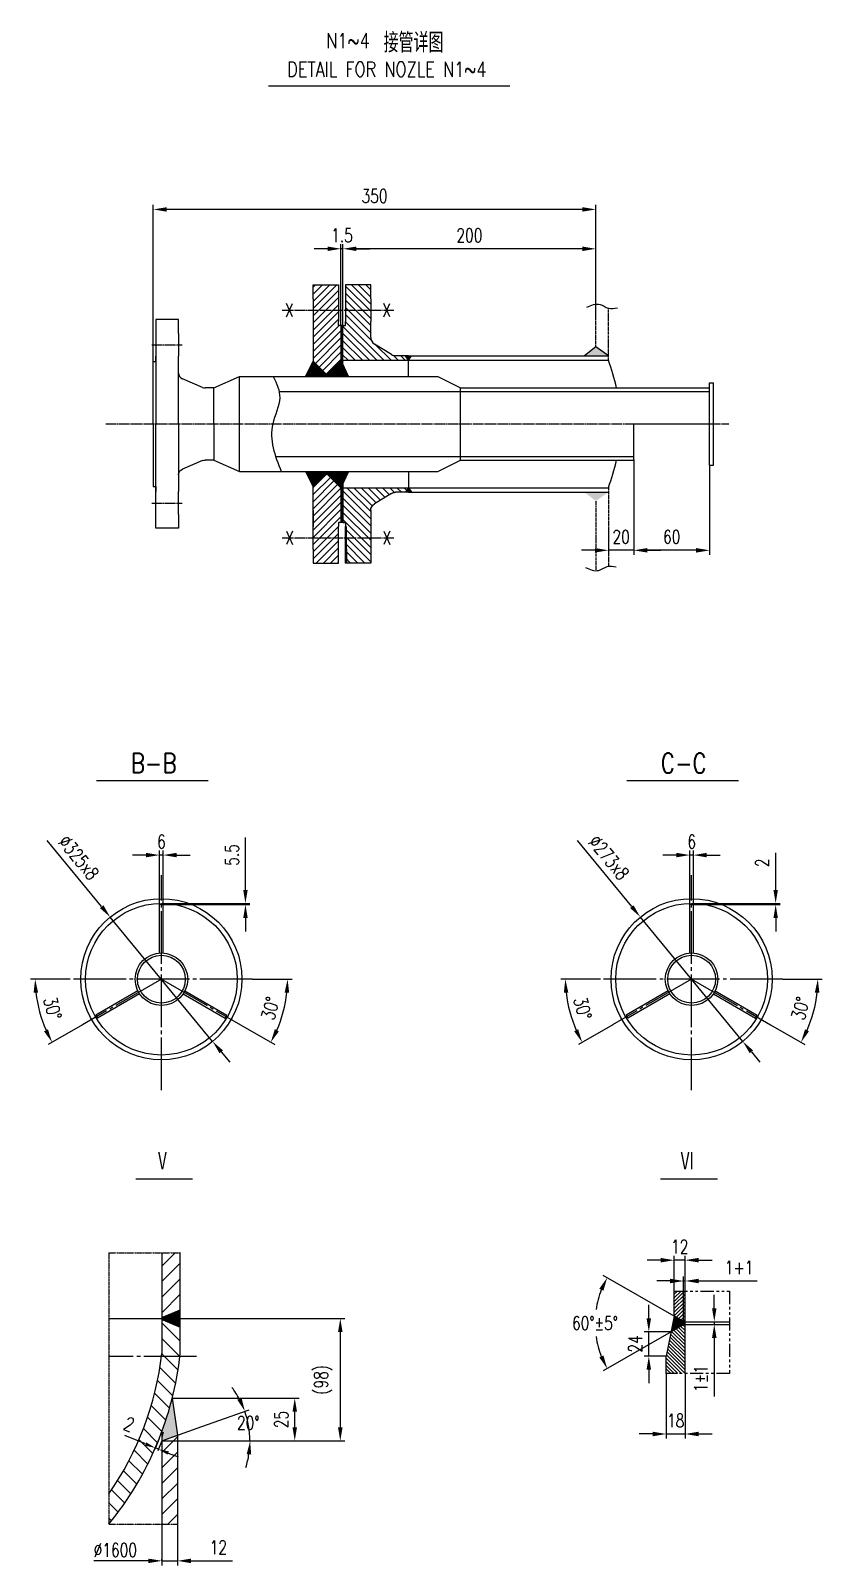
# Model space of a CAD drawing. Extents: x 16825 to 205982, y -10874 to 68273.
# Drawn here: x 170655 to 176290, y 38990 to 49912 of the extents above; entities that cross this region are included whole.
import ezdxf

# ---------------------------------------------------------------- set-up
doc = ezdxf.new("R2010")
doc.units = 0
doc.header["$LTSCALE"] = 5
doc.header["$MEASUREMENT"] = 0
for name, pattern in [('CENTER', [18, 15, -1, 1, -1]), ('DIVIDE', [20, 15, -1, 1, -1, 1, -1]), ('PHANTOM2', [1.25, 0.625, -0.125, 0.125, -0.125, 0.125, -0.125])]:
    doc.linetypes.add(name, pattern=pattern)
doc.layers.get('0').update_dxf_attribs({"color": 4, "linetype": 'DIVIDE'})
doc.layers.get('DEFPOINTS').update_dxf_attribs({"linetype": 'CONTINUOUS'})
for name, color, linetype in [('2', 2, 'CONTINUOUS'), ('CEN', 6, 'CENTER'), ('DIM', 1, 'CONTINUOUS'), ('DIV', 5, 'PHANTOM2'), ('THIN', 1, 'CONTINUOUS'), ('THK', 2, 'CONTINUOUS'), ('TXT', 3, 'CONTINUOUS')]:
    doc.layers.add(name, color=color, linetype=linetype)
doc.styles.get("Standard").update_dxf_attribs({"font": 'simplex', "width": 0.75, "bigfont": 'hzdx'})
doc.dimstyles.new('DIM3', dxfattribs={"dimscale": 0, "dimtxt": 3, "dimasz": 3, "dimexe": 1, "dimexo": 0, "dimgap": 1.5, "dimtad": 1, "dimdec": 4, "dimdsep": 46, "dimtxsty": 'Standard', "dimcen": 3, "dimclrd": 1, "dimclrt": 3, "dimadec": 0, "dimazin": 0, "dimtfac": 0.75, "dimtdec": 4, "dimtix": 1, "dimtmove": 0, "dimatfit": 0, "dimfxl": 0, "dimtolj": 1, "dimtzin": 0, "dimarcsym": 0})
pattern_1 = [(45, (-664866.8148, -180796.3653), (-1.988737822, 1.988737822), []), (135, (-664866.8148, -180796.3653), (-1.988737822, -1.988737822), [])]
pattern_2 = [(135, (-665196.2, -180565.965), (-25.4558441, -25.4558441), [])]

# ---------------------------------------------------------------- blocks, each defined once
blk = doc.blocks.new('*D55')
at = {"layer": 'DEFPOINTS', "color": 0}
for p in [(172864, 48360), (172864, 47815), (172878, 47815)]:
    blk.add_point(p, dxfattribs=at)
at = {"layer": 'THIN', "lineweight": -2}
for p, q in [((172864, 47815), (172864, 48392)), ((172878, 47815), (172878, 48392))]:
    blk.add_line(p, q, dxfattribs=at)
at = {"layer": 'THIN', "color": 1, "lineweight": -2}
for p, q in [((172768, 48360), (172672, 48360)), ((172878, 48360), (172864, 48360)), ((172974, 48360), (173070, 48360))]:
    blk.add_line(p, q, dxfattribs=at)
at = {"layer": 'THIN', "color": 1}
for points in [[(172768, 48376), (172768, 48344), (172864, 48360)], [(172974, 48376), (172974, 48344), (172878, 48360)]]:
    blk.add_solid(points, dxfattribs=at)
at = {"layer": 'THIN', "color": 3, "insert": (172871, 48456), "char_height": 96, "attachment_point": 5}
blk.add_mtext('\\A1;1.5', dxfattribs=at)
blk = doc.blocks.new('*D54')
at = {"layer": 'DEFPOINTS', "color": 0}
for p in [(171528, 48640), (174678, 48139), (171528, 47344)]:
    blk.add_point(p, dxfattribs=at)
at = {"layer": 'THIN', "lineweight": -2}
for p, q in [((171528, 47344), (171528, 48672)), ((174678, 48139), (174678, 48672))]:
    blk.add_line(p, q, dxfattribs=at)
at = {"layer": 'THIN', "color": 1, "lineweight": -2}
blk.add_line((174582, 48640), (171624, 48640), dxfattribs=at)
at = {"layer": 'THIN', "color": 1}
for points in [[(171624, 48656), (171624, 48624), (171528, 48640)], [(174582, 48656), (174582, 48624), (174678, 48640)]]:
    blk.add_solid(points, dxfattribs=at)
at = {"layer": 'THIN', "color": 3, "insert": (173103, 48736), "char_height": 96, "attachment_point": 5}
blk.add_mtext('\\A1;350', dxfattribs=at)
blk = doc.blocks.new('*D53')
at = {"layer": 'DEFPOINTS', "color": 0}
for p in [(172878, 48360), (174678, 47855), (172878, 47815)]:
    blk.add_point(p, dxfattribs=at)
at = {"layer": 'THIN', "lineweight": -2}
for p, q in [((172878, 47815), (172878, 48392)), ((174678, 47855), (174678, 48392))]:
    blk.add_line(p, q, dxfattribs=at)
at = {"layer": 'THIN', "color": 1, "lineweight": -2}
blk.add_line((174582, 48360), (172974, 48360), dxfattribs=at)
at = {"layer": 'THIN', "color": 1}
for points in [[(172974, 48376), (172974, 48344), (172878, 48360)], [(174582, 48376), (174582, 48344), (174678, 48360)]]:
    blk.add_solid(points, dxfattribs=at)
at = {"layer": 'THIN', "color": 3, "insert": (173778, 48456), "char_height": 96, "attachment_point": 5}
blk.add_mtext('\\A1;200', dxfattribs=at)
blk = doc.blocks.new('*D121')
at = {"layer": 'DEFPOINTS', "color": 0, "linetype": 'Continuous'}
for p in [(171588, 39283), (171700, 39283), (171700, 39022)]:
    blk.add_point(p, dxfattribs=at)
at = {"layer": 'DIM', "linetype": 'Continuous', "lineweight": -2}
for p, q in [((171588, 39283), (171588, 38990)), ((171700, 39283), (171700, 38990))]:
    blk.add_line(p, q, dxfattribs=at)
at = {"layer": 'DIM', "color": 1, "linetype": 'Continuous', "lineweight": -2}
for p, q in [((171492, 39022), (171396, 39022)), ((171588, 39022), (171700, 39022)), ((171796, 39022), (172091, 39022))]:
    blk.add_line(p, q, dxfattribs=at)
at = {"layer": 'DIM', "color": 1, "linetype": 'Continuous'}
for points in [[(171492, 39038), (171492, 39006), (171588, 39022)], [(171796, 39038), (171796, 39006), (171700, 39022)]]:
    blk.add_solid(points, dxfattribs=at)
at = {"layer": 'DIM', "color": 3, "linetype": 'Continuous', "insert": (171991, 39118), "char_height": 96, "attachment_point": 5}
blk.add_mtext('\\A1;12', dxfattribs=at)
blk = doc.blocks.new('*D47')
at = {"layer": 'DEFPOINTS', "color": 0}
for p in [(175303, 41014), (175303, 40724), (175313, 40724)]:
    blk.add_point(p, dxfattribs=at)
at = {"layer": 'DIM', "color": 1, "lineweight": -2}
for p, q in [((175207, 41014), (175111, 41014)), ((175303, 41014), (175313, 41014)), ((175409, 41014), (175826, 41014))]:
    blk.add_line(p, q, dxfattribs=at)
at = {"layer": 'DIM', "lineweight": -2}
for p, q in [((175303, 40724), (175303, 41046)), ((175313, 40724), (175313, 41046))]:
    blk.add_line(p, q, dxfattribs=at)
at = {"layer": 'DIM', "color": 1}
for points in [[(175207, 41030), (175207, 40998), (175303, 41014)], [(175409, 41030), (175409, 40998), (175313, 41014)]]:
    blk.add_solid(points, dxfattribs=at)
at = {"layer": 'DIM', "color": 3, "insert": (175698, 41110), "char_height": 96, "attachment_point": 5}
blk.add_mtext('\\A1;1+1', dxfattribs=at)
blk = doc.blocks.new('*D72')
at = {"layer": 'DEFPOINTS', "color": 0}
for p in [(174995, 43604), (175724, 42719)]:
    blk.add_point(p, dxfattribs=at)
at = {"layer": 'DIM', "color": 1, "lineweight": -2}
for p, q in [((174934, 43678), (174547, 44149)), ((175724, 42719), (174995, 43604)), ((175785, 42645), (175846, 42571))]:
    blk.add_line(p, q, dxfattribs=at)
at = {"layer": 'DIM', "color": 1}
for points in [[(174946, 43688), (174922, 43668), (174995, 43604)], [(175797, 42655), (175773, 42635), (175724, 42719)]]:
    blk.add_solid(points, dxfattribs=at)
at = {"layer": 'DIM', "color": 3, "insert": (174771, 44027), "char_height": 96, "attachment_point": 5, "rotation": 309.4614}
blk.add_mtext('\\A1;%%c273x8', dxfattribs=at)
blk = doc.blocks.new('*D71')
at = {"layer": 'DEFPOINTS', "color": 0}
for p in [(174711, 43162), (175360, 43162), (176008, 43162), (174475, 43006), (174798, 42837)]:
    blk.add_point(p, dxfattribs=at)
at = {"layer": 'DIM', "lineweight": -2}
for p, q in [((174711, 43162), (174429, 43162)), ((174798, 42837), (174554, 42696))]:
    blk.add_line(p, q, dxfattribs=at)
at = {"layer": 'DIM', "color": 1, "lineweight": -2}
blk.add_arc((175360, 43162), 898, 186.1249, 203.8751, dxfattribs=at)
at = {"layer": 'DIM', "color": 1}
for points in [[(174450, 43065), (174482, 43067), (174461, 43162)], [(174552, 42805), (174524, 42791), (174581, 42712)]]:
    blk.add_solid(points, dxfattribs=at)
at = {"layer": 'DIM', "color": 3, "insert": (174584, 42954), "char_height": 96, "attachment_point": 5, "rotation": 285}
blk.add_mtext('\\A1;30°', dxfattribs=at)
blk = doc.blocks.new('*D70')
at = {"layer": 'DEFPOINTS', "color": 0}
for p in [(174711, 43162), (175360, 43162), (176008, 43162), (175921, 42837), (176204, 42854)]:
    blk.add_point(p, dxfattribs=at)
at = {"layer": 'DIM', "lineweight": -2}
for p, q in [((176008, 43162), (176290, 43162)), ((175921, 42837), (176165, 42696))]:
    blk.add_line(p, q, dxfattribs=at)
at = {"layer": 'DIM', "color": 1, "lineweight": -2}
blk.add_arc((175360, 43162), 898, 336.1249, 353.8751, dxfattribs=at)
at = {"layer": 'DIM', "color": 1}
for points in [[(176237, 43067), (176269, 43065), (176258, 43162)], [(176195, 42791), (176167, 42805), (176138, 42712)]]:
    blk.add_solid(points, dxfattribs=at)
at = {"layer": 'DIM', "color": 3, "insert": (176135, 42954), "char_height": 96, "attachment_point": 5, "rotation": 75}
blk.add_mtext('\\A1;30°', dxfattribs=at)
blk = doc.blocks.new('*D69')
at = {"layer": 'DEFPOINTS', "color": 0}
for p in [(175359.524724, 43701.2588), (175359.524724, 43692.8588), (175957.99776, 43701.2588)]:
    blk.add_point(p, dxfattribs=at)
at = {"layer": 'DIM', "color": 1, "lineweight": -2}
for p, q in [((175957.99776, 43797.2588), (175957.99776, 44062.0088)), ((175957.99776, 43692.8588), (175957.99776, 43701.2588)), ((175957.99776, 43596.8588), (175957.99776, 43500.8588))]:
    blk.add_line(p, q, dxfattribs=at)
at = {"layer": 'DIM', "lineweight": -2}
for p, q in [((175359.524724, 43701.2588), (175989.99776, 43701.2588)), ((175359.524724, 43692.8588), (175989.99776, 43692.8588))]:
    blk.add_line(p, q, dxfattribs=at)
at = {"layer": 'DIM', "color": 1}
for points in [[(175941.99776, 43797.2588), (175973.99776, 43797.2588), (175957.99776, 43701.2588)], [(175941.99776, 43596.8588), (175973.99776, 43596.8588), (175957.99776, 43692.8588)]]:
    blk.add_solid(points, dxfattribs=at)
at = {"layer": 'DIM', "color": 3, "insert": (175861.99776, 43990.0088), "char_height": 96, "attachment_point": 5, "rotation": 90}
blk.add_mtext('\\A1;2', dxfattribs=at)
blk = doc.blocks.new('*D124')
at = {"layer": 'DEFPOINTS', "color": 0, "linetype": 'Continuous'}
for p in [(171720, 40747), (172392, 39876), (172859, 39876)]:
    blk.add_point(p, dxfattribs=at)
at = {"layer": 'DIM', "linetype": 'Continuous', "lineweight": -2}
for p, q in [((171720, 40747), (172891, 40747)), ((172392, 39876), (172891, 39876))]:
    blk.add_line(p, q, dxfattribs=at)
at = {"layer": 'DIM', "color": 1, "linetype": 'Continuous', "lineweight": -2}
blk.add_line((172859, 40651), (172859, 39972), dxfattribs=at)
at = {"layer": 'DIM', "color": 1, "linetype": 'Continuous'}
for points in [[(172843, 40651), (172875, 40651), (172859, 40747)], [(172843, 39972), (172875, 39972), (172859, 39876)]]:
    blk.add_solid(points, dxfattribs=at)
at = {"layer": 'DIM', "color": 3, "linetype": 'Continuous', "insert": (172738, 40311), "char_height": 96, "attachment_point": 5, "rotation": 90}
blk.add_mtext('\\A1;(98)', dxfattribs=at)
blk = doc.blocks.new('*D123')
at = {"layer": 'DEFPOINTS', "color": 0}
for p in [(171873, 39978), (171588, 39876), (171588, 39876), (172213, 39948), (172649, 39876)]:
    blk.add_point(p, dxfattribs=at)
at = {"layer": 'DIM', "lineweight": -2}
blk.add_line((171873, 39978), (172210, 40098), dxfattribs=at)
at = {"layer": 'DIM', "color": 1, "lineweight": -2}
for start, end in [(28.4337, 37.1968), (0, 19.6705), (342.4737, 351.2369)]:
    blk.add_arc((171588, 39876), 628, start, end, dxfattribs=at)
at = {"layer": 'DIM', "color": 1}
for points in [[(172156, 40182), (172126, 40169), (172180, 40087)], [(172193, 39781), (172225, 39779), (172217, 39876)]]:
    blk.add_solid(points, dxfattribs=at)
at = {"layer": 'DIM', "color": 3, "insert": (172204, 40004), "char_height": 96, "attachment_point": 5}
blk.add_mtext('\\A1;20°', dxfattribs=at)
blk = doc.blocks.new('*D122')
at = {"layer": 'DEFPOINTS', "color": 0, "linetype": 'Continuous'}
for p in [(171663, 40180), (172535, 40180), (171588, 39876)]:
    blk.add_point(p, dxfattribs=at)
at = {"layer": 'DIM', "linetype": 'Continuous', "lineweight": -2}
for p, q in [((171663, 40180), (172567, 40180)), ((171588, 39876), (172567, 39876))]:
    blk.add_line(p, q, dxfattribs=at)
at = {"layer": 'DIM', "color": 1, "linetype": 'Continuous', "lineweight": -2}
blk.add_line((172535, 39972), (172535, 40084), dxfattribs=at)
at = {"layer": 'DIM', "color": 1, "linetype": 'Continuous'}
for points in [[(172519, 40084), (172551, 40084), (172535, 40180)], [(172519, 39972), (172551, 39972), (172535, 39876)]]:
    blk.add_solid(points, dxfattribs=at)
at = {"layer": 'DIM', "color": 3, "linetype": 'Continuous', "insert": (172439, 40028), "char_height": 96, "attachment_point": 5, "rotation": 90}
blk.add_mtext('\\A1;25', dxfattribs=at)
blk = doc.blocks.new('*D50')
at = {"layer": 'DEFPOINTS', "color": 0}
for p in [(174682, 40827), (175236, 40763), (175214, 40653), (175303, 40724), (175303, 40705)]:
    blk.add_point(p, dxfattribs=at)
at = {"layer": 'DIM', "lineweight": -2}
for p, q in [((175236, 40763), (174731, 41054)), ((175214, 40653), (174731, 40374))]:
    blk.add_line(p, q, dxfattribs=at)
at = {"layer": 'DIM', "color": 1, "lineweight": -2}
for start, end in [(158.4992, 171.4772), (188.5228, 201.5008)]:
    blk.add_arc((175320, 40714), 648, start, end, dxfattribs=at)
at = {"layer": 'DIM', "color": 1}
for points in [[(174703, 40959), (174732, 40945), (174759, 41038)], [(174732, 40484), (174703, 40470), (174759, 40390)]]:
    blk.add_solid(points, dxfattribs=at)
at = {"layer": 'DIM', "color": 3, "insert": (174672, 40714), "char_height": 96, "attachment_point": 5}
blk.add_mtext('\\A1;60%%d%%p5%%d', dxfattribs=at)
blk = doc.blocks.new('*D49')
at = {"layer": 'DEFPOINTS', "color": 0}
for p in [(175055, 40653), (175214, 40653), (175179, 40479)]:
    blk.add_point(p, dxfattribs=at)
at = {"layer": 'DIM', "color": 1, "lineweight": -2}
for p, q in [((175055, 40749), (175055, 40845)), ((175055, 40479), (175055, 40653)), ((175055, 40383), (175055, 40287))]:
    blk.add_line(p, q, dxfattribs=at)
at = {"layer": 'DIM', "lineweight": -2}
for p, q in [((175214, 40653), (175023, 40653)), ((175179, 40479), (175023, 40479))]:
    blk.add_line(p, q, dxfattribs=at)
at = {"layer": 'DIM', "color": 1}
for points in [[(175039, 40749), (175071, 40749), (175055, 40653)], [(175039, 40383), (175071, 40383), (175055, 40479)]]:
    blk.add_solid(points, dxfattribs=at)
at = {"layer": 'DIM', "color": 3, "insert": (174959, 40566), "char_height": 96, "attachment_point": 5, "rotation": 90}
blk.add_mtext('\\A1;24', dxfattribs=at)
blk = doc.blocks.new('*D48')
at = {"layer": 'DEFPOINTS', "color": 0}
for p in [(175313, 40724), (175313, 40705), (175521, 40724)]:
    blk.add_point(p, dxfattribs=at)
at = {"layer": 'DIM', "color": 1, "lineweight": -2}
for p, q in [((175521, 40820), (175521, 40916)), ((175521, 40724), (175521, 40705)), ((175521, 40609), (175521, 40191))]:
    blk.add_line(p, q, dxfattribs=at)
at = {"layer": 'DIM', "lineweight": -2}
for p, q in [((175313, 40724), (175553, 40724)), ((175313, 40705), (175553, 40705))]:
    blk.add_line(p, q, dxfattribs=at)
at = {"layer": 'DIM', "color": 1}
for points in [[(175505, 40820), (175537, 40820), (175521, 40724)], [(175505, 40609), (175537, 40609), (175521, 40705)]]:
    blk.add_solid(points, dxfattribs=at)
at = {"layer": 'DIM', "color": 3, "insert": (175425, 40320), "char_height": 96, "attachment_point": 5, "rotation": 90}
blk.add_mtext('\\A1;1%%p1', dxfattribs=at)
blk = doc.blocks.new('*D45')
at = {"layer": 'DEFPOINTS', "color": 0}
for p in [(175179, 40355), (175313, 40355), (175313, 39925)]:
    blk.add_point(p, dxfattribs=at)
at = {"layer": 'DIM', "lineweight": -2}
for p, q in [((175179, 40355), (175179, 39893)), ((175313, 40355), (175313, 39893))]:
    blk.add_line(p, q, dxfattribs=at)
at = {"layer": 'DIM', "color": 1, "lineweight": -2}
for p, q in [((175083, 39925), (174987, 39925)), ((175179, 39925), (175313, 39925)), ((175409, 39925), (175505, 39925))]:
    blk.add_line(p, q, dxfattribs=at)
at = {"layer": 'DIM', "color": 1}
for points in [[(175083, 39941), (175083, 39909), (175179, 39925)], [(175409, 39941), (175409, 39909), (175313, 39925)]]:
    blk.add_solid(points, dxfattribs=at)
at = {"layer": 'DIM', "color": 3, "insert": (175246, 40021), "char_height": 96, "attachment_point": 5}
blk.add_mtext('\\A1;18', dxfattribs=at)
blk = doc.blocks.new('*D46')
at = {"layer": 'DEFPOINTS', "color": 0}
for p in [(175236, 41162), (175236, 40942), (175313, 40942)]:
    blk.add_point(p, dxfattribs=at)
at = {"layer": 'DIM', "lineweight": -2}
for p, q in [((175236, 40942), (175236, 41194)), ((175313, 40942), (175313, 41194))]:
    blk.add_line(p, q, dxfattribs=at)
at = {"layer": 'DIM', "color": 1, "lineweight": -2}
for p, q in [((175140, 41162), (175044, 41162)), ((175313, 41162), (175236, 41162)), ((175409, 41162), (175505, 41162))]:
    blk.add_line(p, q, dxfattribs=at)
at = {"layer": 'DIM', "color": 1}
for points in [[(175140, 41178), (175140, 41146), (175236, 41162)], [(175409, 41178), (175409, 41146), (175313, 41162)]]:
    blk.add_solid(points, dxfattribs=at)
at = {"layer": 'DIM', "color": 3, "insert": (175275, 41258), "char_height": 96, "attachment_point": 5}
blk.add_mtext('\\A1;12', dxfattribs=at)
blk = doc.blocks.new('*D118')
at = {"layer": 'DEFPOINTS', "color": 0}
for p in [(171221, 43604), (171950, 42719)]:
    blk.add_point(p, dxfattribs=at)
at = {"layer": 'DIM', "color": 1, "lineweight": -2}
for p, q in [((171160, 43678), (170773, 44149)), ((171950, 42719), (171221, 43604)), ((172011, 42645), (172072, 42571))]:
    blk.add_line(p, q, dxfattribs=at)
at = {"layer": 'DIM', "color": 1}
for points in [[(171173, 43688), (171148, 43668), (171221, 43604)], [(172024, 42655), (171999, 42635), (171950, 42719)]]:
    blk.add_solid(points, dxfattribs=at)
at = {"layer": 'DIM', "color": 3, "insert": (170998, 44027), "char_height": 96, "attachment_point": 5, "rotation": 309.4614}
blk.add_mtext('\\A1;%%c325x8', dxfattribs=at)
blk = doc.blocks.new('*D117')
at = {"layer": 'DEFPOINTS', "color": 0}
for p in [(170937, 43162), (171586, 43162), (172235, 43162), (170701, 43006), (171024, 42837)]:
    blk.add_point(p, dxfattribs=at)
at = {"layer": 'DIM', "lineweight": -2}
for p, q in [((170937, 43162), (170655, 43162)), ((171024, 42837), (170780, 42696))]:
    blk.add_line(p, q, dxfattribs=at)
at = {"layer": 'DIM', "color": 1, "lineweight": -2}
blk.add_arc((171586, 43162), 898, 186.1249, 203.8751, dxfattribs=at)
at = {"layer": 'DIM', "color": 1}
for points in [[(170676, 43065), (170708, 43067), (170687, 43162)], [(170778, 42805), (170750, 42791), (170808, 42712)]]:
    blk.add_solid(points, dxfattribs=at)
at = {"layer": 'DIM', "color": 3, "insert": (170811, 42954), "char_height": 96, "attachment_point": 5, "rotation": 285}
blk.add_mtext('\\A1;30°', dxfattribs=at)
blk = doc.blocks.new('*D116')
at = {"layer": 'DEFPOINTS', "color": 0}
for p in [(170937, 43162), (171586, 43162), (172235, 43162), (172148, 42837), (172430, 42854)]:
    blk.add_point(p, dxfattribs=at)
at = {"layer": 'DIM', "lineweight": -2}
for p, q in [((172235, 43162), (172516, 43162)), ((172148, 42837), (172392, 42696))]:
    blk.add_line(p, q, dxfattribs=at)
at = {"layer": 'DIM', "color": 1, "lineweight": -2}
blk.add_arc((171586, 43162), 898, 336.1249, 353.8751, dxfattribs=at)
at = {"layer": 'DIM', "color": 1}
for points in [[(172463, 43067), (172495, 43065), (172484, 43162)], [(172422, 42791), (172393, 42805), (172364, 42712)]]:
    blk.add_solid(points, dxfattribs=at)
at = {"layer": 'DIM', "color": 3, "insert": (172361, 42954), "char_height": 96, "attachment_point": 5, "rotation": 75}
blk.add_mtext('\\A1;30°', dxfattribs=at)
blk = doc.blocks.new('*D120')
at = {"layer": 'DEFPOINTS', "color": 0}
for p in [(171586, 43701), (171586, 43693), (172184, 43701)]:
    blk.add_point(p, dxfattribs=at)
at = {"layer": 'DIM', "color": 1, "lineweight": -2}
for p, q in [((172184, 43797), (172184, 44170)), ((172184, 43693), (172184, 43701)), ((172184, 43597), (172184, 43501))]:
    blk.add_line(p, q, dxfattribs=at)
at = {"layer": 'DIM', "lineweight": -2}
for p, q in [((171586, 43701), (172216, 43701)), ((171586, 43693), (172216, 43693))]:
    blk.add_line(p, q, dxfattribs=at)
at = {"layer": 'DIM', "color": 1}
for points in [[(172168, 43797), (172200, 43797), (172184, 43701)], [(172168, 43597), (172200, 43597), (172184, 43693)]]:
    blk.add_solid(points, dxfattribs=at)
at = {"layer": 'DIM', "color": 3, "insert": (172088, 44046), "char_height": 96, "attachment_point": 5, "rotation": 90}
blk.add_mtext('\\A1;5.5', dxfattribs=at)
blk = doc.blocks.new('*D119')
at = {"layer": 'DEFPOINTS', "color": 0}
for p in [(171573, 44045), (171573, 43693), (171598, 43693)]:
    blk.add_point(p, dxfattribs=at)
at = {"layer": 'DIM', "color": 1, "lineweight": -2}
for p, q in [((171477, 44045), (171381, 44045)), ((171598, 44045), (171573, 44045)), ((171694, 44045), (171790, 44045))]:
    blk.add_line(p, q, dxfattribs=at)
at = {"layer": 'DIM', "lineweight": -2}
for p, q in [((171573, 43693), (171573, 44077)), ((171598, 43693), (171598, 44077))]:
    blk.add_line(p, q, dxfattribs=at)
at = {"layer": 'DIM', "color": 1}
for points in [[(171477, 44061), (171477, 44029), (171573, 44045)], [(171694, 44061), (171694, 44029), (171598, 44045)]]:
    blk.add_solid(points, dxfattribs=at)
at = {"layer": 'DIM', "color": 3, "insert": (171586, 44141), "char_height": 96, "attachment_point": 5}
blk.add_mtext('\\A1;6', dxfattribs=at)
blk = doc.blocks.new('*D68')
at = {"layer": 'DEFPOINTS', "color": 0}
for p in [(175347, 44045), (175347, 43693), (175372, 43693)]:
    blk.add_point(p, dxfattribs=at)
at = {"layer": 'DIM', "color": 1, "lineweight": -2}
for p, q in [((175251, 44045), (175155, 44045)), ((175372, 44045), (175347, 44045)), ((175468, 44045), (175564, 44045))]:
    blk.add_line(p, q, dxfattribs=at)
at = {"layer": 'DIM', "lineweight": -2}
for p, q in [((175347, 43693), (175347, 44077)), ((175372, 43693), (175372, 44077))]:
    blk.add_line(p, q, dxfattribs=at)
at = {"layer": 'DIM', "color": 1}
for points in [[(175251, 44061), (175251, 44029), (175347, 44045)], [(175468, 44061), (175468, 44029), (175372, 44045)]]:
    blk.add_solid(points, dxfattribs=at)
at = {"layer": 'DIM', "color": 3, "insert": (175360, 44141), "char_height": 96, "attachment_point": 5}
blk.add_mtext('\\A1;6', dxfattribs=at)
blk = doc.blocks.new('*D57')
at = {"layer": 'DEFPOINTS', "color": 0}
for p in [(174768, 46362), (174768, 46214), (174948, 46235)]:
    blk.add_point(p, dxfattribs=at)
at = {"layer": 'DIM', "lineweight": -2}
for p, q in [((174768, 46362), (174768, 46182)), ((174948, 46235), (174948, 46182))]:
    blk.add_line(p, q, dxfattribs=at)
at = {"layer": 'DIM', "color": 1, "lineweight": -2}
for p, q in [((174672, 46214), (174576, 46214)), ((174948, 46214), (174768, 46214)), ((175044, 46214), (175140, 46214))]:
    blk.add_line(p, q, dxfattribs=at)
at = {"layer": 'DIM', "color": 1}
for points in [[(174672, 46230), (174672, 46198), (174768, 46214)], [(175044, 46230), (175044, 46198), (174948, 46214)]]:
    blk.add_solid(points, dxfattribs=at)
at = {"layer": 'DIM', "color": 3, "insert": (174858, 46310), "char_height": 96, "attachment_point": 5}
blk.add_mtext('\\A1;20', dxfattribs=at)
blk = doc.blocks.new('*D56')
at = {"layer": 'DEFPOINTS', "color": 0}
for p in [(174948, 46857), (175488, 46821), (174948, 46214)]:
    blk.add_point(p, dxfattribs=at)
at = {"layer": 'DIM', "lineweight": -2}
for p, q in [((174948, 46857), (174948, 46182)), ((175488, 46821), (175488, 46182))]:
    blk.add_line(p, q, dxfattribs=at)
at = {"layer": 'DIM', "color": 1, "lineweight": -2}
blk.add_line((175392, 46214), (175044, 46214), dxfattribs=at)
at = {"layer": 'DIM', "color": 1}
for points in [[(175044, 46230), (175044, 46198), (174948, 46214)], [(175392, 46230), (175392, 46198), (175488, 46214)]]:
    blk.add_solid(points, dxfattribs=at)
at = {"layer": 'DIM', "color": 3, "insert": (175218, 46310), "char_height": 96, "attachment_point": 5}
blk.add_mtext('\\A1;60', dxfattribs=at)

msp = doc.modelspace()

# ---------------------------------------------------------------- hatches: boundary and pattern name
at = {"layer": 'DIM'}
h = msp.add_hatch(dxfattribs=at)
h.set_pattern_fill('ANSI31', color=256, scale=288, style=0)
h.set_pattern_definition([(45, (-664866.815, -180796.365), (-25.4558441, 25.4558441), [])])
h.paths.add_polyline_path([(172864.021, 47815.118), (172846.021, 47815.118), (172846.021, 47842.118), (172846.021, 47923.118), (172666.021, 47923.118), (172666.021, 47559.518), (172756.021, 47469.518), (172765.021, 47469.518), (172864.021, 47568.518)])
h.paths.add_polyline_path([(172846.021, 48103.118), (172666.021, 48103.118), (172666.021, 48004.118), (172666.021, 47923.118), (172846.021, 47923.118), (172846.021, 48004.118)])
h.paths.add_polyline_path([(172666.021, 46303.118), (172846.021, 46303.118), (172846.021, 46384.118), (172846.021, 46411.118), (172864.021, 46411.118), (172864.021, 46657.718), (172765.021, 46756.718), (172756.021, 46756.718), (172666.021, 46666.718)])
h.paths.add_polyline_path([(172666.021, 46303.118), (172666.021, 46222.118), (172666.021, 46123.118), (172846.021, 46123.118), (172846.021, 46222.118), (172846.021, 46303.118)])
h = msp.add_hatch(dxfattribs=at)
h.set_pattern_fill('ANSI31', color=256, scale=288, angle=90, style=0)
h.set_pattern_definition(pattern_2)
h.paths.add_polyline_path([(172895.521, 48004.118), (172895.521, 47923.118), (173075.521, 47923.118), (173075.521, 48004.118), (173075.521, 48103.118), (172895.521, 48103.118)])
h.paths.add_polyline_path([(172877.521, 47566.718), (173345.521, 47566.718), (173324.216, 47599.118), (173252.715, 47599.118, -0.138003566), (173224.557, 47607.04), (173101.363, 47682.325, -0.261274761), (173075.521, 47728.403), (173075.521, 47842.118), (173075.521, 47923.118), (172895.521, 47923.118), (172895.521, 47842.118), (172895.521, 47815.118), (172877.521, 47815.118)])
h = msp.add_hatch(dxfattribs=at)
h.set_pattern_fill('ANSI31', color=256, scale=288, angle=90, style=0)
h.set_pattern_definition(pattern_2)
h.paths.add_polyline_path([(173101.363, 46543.91), (173224.557, 46619.195, -0.138003566), (173252.715, 46627.118), (173324.216, 46627.118), (173345.521, 46659.518), (172877.521, 46659.518), (172877.521, 46411.118), (172895.521, 46411.118), (172895.521, 46384.118), (172895.521, 46303.118), (173075.521, 46303.118), (173075.521, 46384.118), (173075.521, 46497.832, -0.261274761)])
h.paths.add_polyline_path([(172895.521, 46303.118), (172895.521, 46222.118), (172895.521, 46123.118), (173075.521, 46123.118), (173075.521, 46222.118), (173075.521, 46303.118)])
h = msp.add_hatch(dxfattribs=at)
h.set_pattern_fill('ANSI31', color=256, scale=625, style=0)
h.set_pattern_definition([(45, (200083.81, 41883.18), (-55.24272, 55.24272), [])])
h.paths.add_polyline_path([(171588.466, 40748.464), (171592.245, 40748.464), (171719.716, 40805.491), (171719.716, 41211.644, 0.414213562), (171716.145, 41215.215), (171588.466, 41215.215)])
h.paths.add_polyline_path([(171699.716, 39916.446), (171588.466, 39875.954), (171588.466, 39283.312), (171699.716, 39283.312)])
h = msp.add_hatch(dxfattribs=at)
h.set_pattern_fill('ANSI31', color=256, scale=144, style=0)
h.set_pattern_definition([(45, (100775.936, -8644.93), (-12.727922, 12.727922), [])])
h.paths.add_polyline_path([(175313, 40942.115), (175236.2, 40942.115), (175236.2, 40762.711), (175303.4, 40723.913), (175313, 40723.913)])
h = msp.add_hatch(dxfattribs=at)
h.set_pattern_fill('ANSI31', color=256, scale=625, angle=90, style=0)
h.set_pattern_definition([(135, (162847.15, 19184.47), (-55.24272, -55.24272), [])])
h.paths.add_polyline_path([(171211.836, 39499.793), (171211.836, 39283.312, 0.145083514), (171719.716, 40496.773), (171588.466, 40496.773, -0.123866626)])
h.paths.add_polyline_path([(171719.716, 40496.773), (171719.716, 40596.017), (171702.859, 40680.728), (171588.466, 40746.773), (171588.466, 40496.773)])
h.paths.add_polyline_path([(171287.221, 39790.718), (171359.144, 39761.85), (171317.239, 39657.446), (171245.316, 39686.313)], flags=25)
at = {"layer": 'DIM', "linetype": 'Continuous'}
h = msp.add_hatch(dxfattribs=at)
h.set_pattern_fill('ANSI37', color=256, scale=35.714286, style=0)
h.set_pattern_definition([(45, (200083.8083, 41883.183), (-3.1567267, 3.1567267), []), (135, (200083.8083, 41883.183), (-3.1567267, -3.1567267), [])])
h.paths.add_polyline_path([(171594.773, 40756.237), (171588.466, 40756.237), (171588.466, 40746.773), (171719.716, 40746.773), (171719.716, 40808.812)])
h.paths.add_polyline_path([(171588.466, 40746.773), (171588.466, 40737.309), (171594.773, 40737.309), (171719.716, 40684.734), (171719.716, 40746.773)])
at = {"layer": 'DIM'}
h = msp.add_hatch(dxfattribs=at)
h.set_pattern_fill('ANSI37', color=256, scale=60, style=0)
h.set_pattern_definition([(45, (100775.936, -8644.929), (-5.30330086, 5.30330086), []), (135, (100775.936, -8644.929), (-5.30330086, -5.30330086), [])])
h.paths.add_polyline_path([(175303.4, 40704.713), (175313, 40704.713), (175313, 40723.913), (175303.4, 40723.913), (175236.2, 40762.711), (175213.895, 40653.037)])
h = msp.add_hatch(dxfattribs=at)
h.set_pattern_fill('ANSI31', color=256, scale=144, angle=90, style=0)
h.set_pattern_definition([(135, (100775.936, -8644.93), (-12.727922, -12.727922), [])])
h.paths.add_polyline_path([(175313, 40704.713), (175303.4, 40704.713), (175213.895, 40653.037), (175178.6, 40479.495), (175178.6, 40355.422), (175313, 40355.422)])
at = {"layer": 'THIN'}
h = msp.add_hatch(dxfattribs=at)
h.set_pattern_fill('ANSI37', color=256, scale=22.5, style=0)
h.set_pattern_definition(pattern_1)
h.paths.add_polyline_path([(172877.521, 47815.118), (172864.021, 47815.118), (172864.021, 47568.518), (172877.521, 47539.268), (172877.521, 47566.718)])
h = msp.add_hatch(color=256, dxfattribs=at)
h.paths.add_polyline_path([(174677.521, 47661.353), (174597.071, 47599.118), (174767.521, 47599.118)])
h.paths.add_polyline_path([(174677.521, 46564.882), (174767.521, 46627.118), (174597.071, 46627.118)])
h = msp.add_hatch(dxfattribs=at)
h.set_pattern_fill('ANSI37', color=256, scale=22.5, style=0)
h.set_pattern_definition(pattern_1)
h.paths.add_polyline_path([(172918.021, 47451.518), (172864.021, 47568.518), (172765.021, 47469.518), (172756.021, 47469.518), (172666.021, 47559.518), (172612.021, 47451.518)])
for points in [[(173366.827, 47599.118), (173345.521, 47599.118), (173324.216, 47599.118), (173345.521, 47566.718)], [(173345.521, 46627.118), (173366.827, 46627.118), (173345.521, 46659.518), (173324.216, 46627.118)]]:
    msp.add_hatch(color=256, dxfattribs=at).paths.add_polyline_path(points)
h = msp.add_hatch(dxfattribs=at)
h.set_pattern_fill('ANSI37', color=256, scale=22.5, style=0)
h.set_pattern_definition([(315, (-664866.8148, 275022.6004), (-1.988737822, -1.988737822), []), (225, (-664866.8148, 275022.6004), (-1.988737822, 1.988737822), [])])
h.paths.add_polyline_path([(172864.021, 46657.718), (172765.021, 46756.718), (172756.021, 46756.718), (172666.021, 46666.718), (172612.021, 46774.718), (172918.021, 46774.718)])
h = msp.add_hatch(dxfattribs=at)
h.set_pattern_fill('ANSI37', color=256, scale=22.5, style=0)
h.set_pattern_definition(pattern_1)
h.paths.add_polyline_path([(172877.521, 46659.518), (172877.521, 46686.968), (172864.021, 46657.718), (172864.021, 46411.118), (172877.521, 46411.118)])

# ---------------------------------------------------------------- linework, layer by layer
at = {"color": 1, "linetype": 'ByBlock'}
for p, q in [((171473.521, 39853.861), (171325.035, 39913.458)), ((171566.709, 39884.687), (171538.468, 39814.324)), ((171588.466, 39875.954), (171560.225, 39805.592)), ((171564.881, 39817.192), (171543.124, 39825.924)), ((171634.484, 39789.256), (171704.087, 39761.32)), ((171513.466, 39022.491), (171105.153, 39022.491)), ((171588.466, 39022.491), (171588.466, 39034.991))]:
    msp.add_line(p, q, dxfattribs=at)
for points in [[(171478.177, 39865.461), (171468.865, 39842.26), (171543.124, 39825.924)], [(171639.14, 39800.857), (171629.828, 39777.656), (171564.881, 39817.192)], [(171513.466, 39034.991), (171513.466, 39009.991), (171588.466, 39022.491)]]:
    msp.add_solid(points, dxfattribs=at)
at = {"layer": '2'}
msp.add_lwpolyline([(172348.049, 49518.879), (174066.039, 49518.879)], dxfattribs=at)
at = {"layer": 'CEN'}
for p, q in [((172445.643, 47923.118), (173242.28, 47923.118)), ((171518.521, 47675.618), (171734.521, 47675.618)), ((171191.388, 47113.118), (174947.521, 47113.118)), ((175487.521, 47113.118), (175625.308, 47113.118)), ((171518.521, 46550.618), (171734.521, 46550.618)), ((172445.643, 46303.118), (173242.28, 46303.118))]:
    msp.add_line(p, q, dxfattribs=at)
at = {"layer": 'CEN', "ltscale": 5}
for p, q in [((171585.806, 42371.225), (171585.806, 43902.271)), ((175359.525, 42371.225), (175359.525, 43902.271)), ((172234.589, 43161.559), (170937.023, 43161.559)), ((171585.806, 43161.559), (171023.943, 42837.167)), ((171585.806, 43161.559), (172147.668, 42837.167)), ((176008.308, 43161.559), (174710.742, 43161.559)), ((175359.525, 43161.559), (174797.662, 42837.167)), ((175359.525, 43161.559), (175921.387, 42837.167)), ((171835.847, 40476.697), (171211.836, 40476.697))]:
    msp.add_line(p, q, dxfattribs=at)
at = {"layer": 'DEFPOINTS', "color": 0, "linetype": 'ByBlock'}
for p in [(171719.132, 40746.773), (171566.709, 39884.687), (171588.466, 39875.954), (171543.124, 39825.924), (171588.466, 39022.491)]:
    msp.add_point(p, dxfattribs=at)
at = {"layer": 'DIM'}
for p in [(171662.698, 40179.645), (171588.466, 39875.954), (171588.466, 39875.954)]:
    msp.add_line(p, (171699.716, 39916.446), dxfattribs=at)
for points in [[(171588.466, 39941.007), (171662.698, 40179.645), (171699.716, 39916.446), (171588.466, 39875.954)], [(171603.553, 39937.676), (171662.698, 40179.645), (171699.716, 39916.446)], [(171588.466, 39941.007), (171603.553, 39937.676), (171588.466, 39875.954)]]:
    msp.add_solid(points, dxfattribs=at)
at = {"layer": 'DIV', "ltscale": 5}
for p, q in [((174677.521, 47661.353), (174677.521, 47965.757)), ((174767.521, 47566.718), (174767.521, 47936.79)), ((174767.521, 46659.518), (174767.521, 46100.739)), ((174677.521, 46564.882), (174677.521, 46069.09))]:
    msp.add_line(p, q, dxfattribs=at)
at = {"layer": 'DIV'}
msp.add_line((171211.836, 41215.215), (171211.836, 39283.312), dxfattribs=at)
at = {"layer": 'DIV', "ltscale": 0.5}
for p, q in [((171211.836, 41215.215), (171716.145, 41215.215)), ((171211.836, 39283.312), (171699.716, 39283.312))]:
    msp.add_line(p, q, dxfattribs=at)
at = {"layer": 'DIV', "ltscale": 30}
for p, q in [((175236.2, 40942.115), (175630.033, 40942.115)), ((175630.033, 40942.115), (175630.033, 40355.422)), ((175630.033, 40355.422), (175178.6, 40355.422))]:
    msp.add_line(p, q, dxfattribs=at)
at = {"layer": 'THIN'}
for p, q in [((173345.521, 47566.718), (173324.216, 47599.118)), ((173345.521, 47566.718), (173366.827, 47599.118)), ((173345.521, 46659.518), (173324.216, 46627.118)), ((173345.521, 46659.518), (173366.827, 46627.118))]:
    msp.add_line(p, q, dxfattribs=at)
at = {"layer": 'THIN', "linetype": 'Continuous'}
msp.add_line((171588.466, 39875.954), (171872.842, 39977.611), dxfattribs=at)
at = {"layer": 'THIN'}
for points in [[(174613.476, 47944.241), (174707.919, 47964.109), (174767.521, 47936.79), (174832.186, 47939.274)], [(174604.392, 46091.369), (174698.835, 46071.501), (174758.438, 46098.82), (174823.103, 46096.336)]]:
    msp.add_spline(points, degree=3, dxfattribs=at)
msp.add_open_spline([(172382.326, 47451.518), (172408.167, 47401.422), (172454.701, 47290.385), (172330.893, 47064.19), (172391.839, 46887.842), (172438.585, 46774.718)], degree=3, knots=[4.846837877, 4.846837877, 4.846837877, 4.846837877, 22.632317257, 44.153035088, 82.570587815, 82.570587815, 82.570587815, 82.570587815], dxfattribs=at)
at = {"layer": 'THK'}
for p, q in [((172666.021, 48103.118), (172846.021, 48103.118)), ((172666.021, 48004.118), (172666.021, 48103.118)), ((172846.021, 48103.118), (172846.021, 48004.118)), ((173075.521, 48103.118), (172895.521, 48103.118)), ((172895.521, 48103.118), (172895.521, 48004.118)), ((173075.521, 48004.118), (173075.521, 48103.118)), ((172519.225, 47875.808), (172476.06, 47970.427)), ((172476.06, 47875.808), (172519.225, 47970.427)), ((172666.021, 48004.118), (172666.021, 47559.518)), ((172846.021, 48004.118), (172846.021, 47842.118)), ((172895.521, 48004.118), (172895.521, 47842.118)), ((173075.521, 48004.118), (173075.521, 47842.118)), ((173168.697, 47875.808), (173211.863, 47970.427)), ((173211.863, 47875.808), (173168.697, 47970.427)), ((171707.521, 47855.618), (171545.521, 47855.618)), ((171545.521, 47855.618), (171545.521, 47756.618)), ((171707.521, 47756.618), (171707.521, 47855.618)), ((172846.021, 47815.118), (172846.021, 47842.118)), ((172895.521, 47815.118), (172895.521, 47842.118)), ((173075.521, 47728.403), (173075.521, 47842.118)), ((171545.521, 47756.618), (171545.521, 47113.118)), ((171707.521, 47756.618), (171707.521, 47594.618)), ((172877.521, 47815.118), (172846.021, 47815.118)), ((172877.521, 47815.118), (172895.521, 47815.118)), ((172877.521, 47566.718), (172877.521, 47815.118)), ((173224.557, 47607.04), (173101.363, 47682.325)), ((174677.521, 47661.353), (174597.071, 47599.118)), ((174767.521, 47599.118), (174677.521, 47661.353)), ((171527.521, 47343.518), (171527.521, 47558.618)), ((171527.521, 47558.618), (171545.521, 47558.618)), ((171545.521, 47558.618), (171545.521, 47594.618)), ((171707.521, 47113.118), (171707.521, 47594.618)), ((172612.021, 47451.518), (172666.021, 47559.518)), ((172918.021, 47451.518), (172864.021, 47568.518)), ((172877.521, 47566.718), (173345.521, 47566.718)), ((172877.521, 47539.268), (172877.521, 47566.718)), ((173345.521, 47599.118), (173252.715, 47599.118)), ((173345.521, 47599.118), (174767.521, 47599.118)), ((173345.521, 47451.518), (173345.521, 47566.718)), ((173345.521, 47566.718), (174767.521, 47566.718)), ((171879.086, 47373.203), (171734.92, 47434.473)), ((171959.521, 47369.618), (172141.405, 47451.518)), ((172141.405, 47451.518), (173553.299, 47451.518)), ((172141.405, 46774.718), (172141.405, 47451.518)), ((172756.021, 47469.518), (172765.021, 47469.518)), ((173553.299, 47451.518), (173715.331, 47369.618)), ((175487.521, 47405.618), (175514.521, 47405.618)), ((175487.521, 46820.618), (175487.521, 47405.618)), ((175514.521, 46820.618), (175514.521, 47405.618)), ((171527.521, 47113.118), (171527.521, 47343.518)), ((171959.521, 47369.618), (171896.687, 47369.618)), ((171959.521, 47343.518), (171959.521, 47369.618)), ((171959.521, 47113.118), (171959.521, 47343.518)), ((172424.021, 47343.518), (175487.521, 47343.518)), ((173715.331, 47369.618), (175487.521, 47369.618)), ((173715.331, 46856.618), (173715.331, 47369.618)), ((174947.521, 46856.618), (174947.521, 47113.118)), ((174947.521, 47113.118), (175487.521, 47113.118)), ((171959.521, 46856.618), (172141.405, 46774.718)), ((172398.098, 46882.718), (174947.521, 46882.718)), ((173553.299, 46774.718), (173715.331, 46856.618)), ((173715.331, 46856.618), (174947.521, 46856.618)), ((172141.405, 46774.718), (173553.299, 46774.718)), ((172612.021, 46774.718), (172666.021, 46666.718)), ((172756.021, 46756.718), (172765.021, 46756.718)), ((172918.021, 46774.718), (172864.021, 46657.718)), ((175487.521, 46820.618), (175514.521, 46820.618)), ((173345.521, 46659.518), (174767.521, 46659.518)), ((173345.521, 46627.118), (174767.521, 46627.118)), ((172476.06, 46350.427), (172519.225, 46255.808)), ((172519.225, 46350.427), (172476.06, 46255.808)), ((173168.697, 46350.427), (173211.863, 46255.808)), ((173211.863, 46350.427), (173168.697, 46255.808)), ((172666.021, 46123.118), (172846.021, 46123.118)), ((173075.521, 46123.118), (172895.521, 46123.118)), ((171124.389, 44574.794), (171919.243, 44574.794)), ((174898.108, 44574.794), (175692.962, 44574.794)), ((171573.206, 43348.034), (171573.206, 43692.859)), ((171598.406, 43692.859), (171573.206, 43692.859)), ((171598.406, 43348.034), (171598.406, 43692.859)), ((175346.925, 43348.034), (175346.925, 43692.859)), ((175372.125, 43692.859), (175346.925, 43692.859)), ((175372.125, 43348.034), (175372.125, 43692.859)), ((171418.014, 43079.233), (171119.387, 42906.821)), ((171430.614, 43057.409), (171131.987, 42884.997)), ((171740.998, 43057.409), (172039.625, 42884.997)), ((171753.598, 43079.233), (172052.225, 42906.821)), ((175191.733, 43079.233), (174893.105, 42906.821)), ((175204.333, 43057.409), (174905.705, 42884.997)), ((175514.717, 43057.409), (175813.344, 42884.997)), ((175527.317, 43079.233), (175825.944, 42906.821)), ((171119.387, 42906.821), (171131.987, 42884.997)), ((172039.625, 42884.997), (172052.225, 42906.821)), ((174893.105, 42906.821), (174905.705, 42884.997)), ((175813.344, 42884.997), (175825.944, 42906.821)), ((171403.033, 41740.059), (171807.622, 41740.059)), ((175139.14, 41740.059), (175543.728, 41740.059)), ((171588.466, 41215.215), (171588.466, 40496.773)), ((171719.716, 40496.773), (171719.716, 41211.644)), ((175236.2, 40762.711), (175236.2, 40942.115)), ((175313, 40355.422), (175313, 40942.115)), ((171211.836, 40746.773), (171719.716, 40746.773)), ((171594.773, 40756.237), (171588.466, 40756.237)), ((171594.773, 40756.237), (171719.716, 40808.812)), ((175236.2, 40762.711), (175178.6, 40479.495)), ((175303.4, 40723.913), (175236.2, 40762.711)), ((171594.773, 40737.309), (171588.466, 40737.309)), ((171594.773, 40737.309), (171719.716, 40684.734)), ((175303.4, 40704.713), (175213.895, 40653.037)), ((175313, 40723.913), (175303.4, 40723.913)), ((175313, 40704.713), (175303.4, 40704.713)), ((175313, 40723.913), (175630.033, 40723.913)), ((175313, 40704.713), (175630.033, 40704.713)), ((175178.6, 40355.422), (175178.6, 40479.495)), ((171588.466, 39941.007), (171588.466, 39283.312)), ((171699.716, 39916.446), (171699.716, 39283.312))]:
    msp.add_line(p, q, dxfattribs=at)
at = {"layer": 'THK', "extrusion": (0, 1.22461e-16, -1)}
for p, q in [((172864.021, 47815.118), (172864.021, 47568.518)), ((171527.521, 47113.118), (171527.521, 46882.718)), ((171545.521, 46469.618), (171545.521, 47113.118)), ((171707.521, 47113.118), (171707.521, 46631.618)), ((171959.521, 47113.118), (171959.521, 46882.718)), ((171527.521, 46882.718), (171527.521, 46667.618)), ((171959.521, 46856.618), (171896.687, 46856.618)), ((171959.521, 46882.718), (171959.521, 46856.618)), ((171879.086, 46853.032), (171734.92, 46791.762)), ((173345.521, 46774.718), (173345.521, 46659.518)), ((171527.521, 46667.618), (171545.521, 46667.618)), ((171545.521, 46667.618), (171545.521, 46631.618)), ((172666.021, 46222.118), (172666.021, 46666.718)), ((172864.021, 46657.718), (172864.021, 46411.118)), ((172877.521, 46686.968), (172877.521, 46659.518)), ((172877.521, 46659.518), (173345.521, 46659.518)), ((172877.521, 46659.518), (172877.521, 46411.118)), ((171707.521, 46469.618), (171707.521, 46631.618)), ((173224.557, 46619.195), (173101.363, 46543.91)), ((173345.521, 46627.118), (173252.715, 46627.118)), ((171545.521, 46370.618), (171545.521, 46469.618)), ((171707.521, 46469.618), (171707.521, 46370.618)), ((172666.021, 46497.832), (172666.021, 46384.118)), ((173075.521, 46497.832), (173075.521, 46123.118)), ((171707.521, 46370.618), (171545.521, 46370.618)), ((172846.021, 46411.118), (172846.021, 46384.118)), ((172877.521, 46411.118), (172846.021, 46411.118)), ((172846.021, 46222.118), (172846.021, 46384.118)), ((172877.521, 46411.118), (172895.521, 46411.118)), ((172895.521, 46411.118), (172895.521, 46384.118)), ((172895.521, 46222.118), (172895.521, 46384.118)), ((172903.101, 46222.118), (172903.101, 46384.118)), ((172666.021, 46222.118), (172666.021, 46123.118)), ((172846.021, 46123.118), (172846.021, 46222.118)), ((172895.521, 46123.118), (172895.521, 46222.118)), ((172903.101, 46222.118), (172903.101, 46123.118))]:
    msp.add_line(p, q, dxfattribs=at)
at = {"layer": 'THK', "extrusion": (-8.65927e-17, 8.65927e-17, -1)}
msp.add_line((172666.021, 47559.518), (172756.021, 47469.518), dxfattribs=at)
at = {"layer": 'THK', "extrusion": (8.65927e-17, 8.65927e-17, -1)}
msp.add_line((172864.021, 47568.518), (172765.021, 47469.518), dxfattribs=at)
at = {"layer": 'THK', "extrusion": (-8.65927e-17, -8.65927e-17, -1)}
msp.add_line((172666.021, 46666.718), (172756.021, 46756.718), dxfattribs=at)
at = {"layer": 'THK', "extrusion": (8.65927e-17, -8.65927e-17, -1)}
msp.add_line((172864.021, 46657.718), (172765.021, 46756.718), dxfattribs=at)
at = {"layer": 'THK'}
for centre, radius in [((171585.806, 43161.559), 573.3), ((171585.806, 43161.559), 539.7), ((175359.525, 43161.559), 573.3), ((175359.525, 43161.559), 539.7), ((171585.806, 43161.559), 186.9), ((171585.806, 43161.559), 170.1), ((175359.525, 43161.559), 186.9), ((175359.525, 43161.559), 170.1)]:
    msp.add_circle(centre, radius, dxfattribs=at)
for centre, radius, start, end in [((173129.521, 47728.403), 54, 180, 238.5704344), ((173252.715, 47653.118), 54, 238.5704344, 270), ((173570.055, 47113.118), 1280.499, 11.555232, 20.7466762), ((171752.521, 47475.888), 45, 180, 246.974508), ((171896.687, 47414.618), 45, 246.974508, 270), ((173570.055, 47113.118), 1280.499, 339.2533238, 348.444768), ((169418.82, 40746.773), 2314.438, 320.7786545, 353.7989491), ((169418.82, 40746.773), 2184.002, 325.1827387, 353.4270146)]:
    msp.add_arc(centre, radius, start, end, dxfattribs=at)
at = {"layer": 'THK', "extrusion": (0, 1.22461e-16, -1)}
for centre, radius, start, end in [((-171896.687, 46811.618), 45, 66.974508, 90), ((-171752.521, 46750.347), 45, 0, 66.974508), ((-173129.521, 46497.832), 54, 0, 58.5704344), ((-173252.715, 46573.118), 54, 58.5704344, 90)]:
    msp.add_arc(centre, radius, start, end, dxfattribs=at)
at = {"layer": 'THK', "linetype": 'Continuous'}
msp.add_arc((171716.145, 41211.644), 3.571, 0, 90, dxfattribs=at)

# ---------------------------------------------------------------- texts
at = {"color": 3, "linetype": 'ByBlock', "insert": (171356.169, 39994.164), "char_height": 99, "attachment_point": 5, "rotation": 338.1312298}
msp.add_mtext('\\A1;2', dxfattribs=at)
at = {"layer": 'DIM', "color": 3, "linetype": 'Continuous', "insert": (171257.707, 39098.883), "char_height": 96, "attachment_point": 5}
msp.add_mtext('%%C1600', dxfattribs=at)
at = {"layer": 'TXT', "width": 0.8}
for s, height, p in [('接管详图', 140, (173167.729, 49756.863)), ('N1~4', 105, (172759.469, 49788.672)), ('DETAIL FOR NOZLE N1~4', 105, (172481.22, 49584.823)), ('B-B', 140, (171366.862, 44629.398)), ('C-C', 140, (175140.58, 44629.398)), ('Ⅴ', 140, (171539.676, 41794.664)), ('Ⅵ', 140, (175275.782, 41794.664))]:
    msp.add_text(s, height=height, dxfattribs=at).set_placement(p)

# ---------------------------------------------------------------- dimensions: what is measured, and where the dimension line sits
at = {"layer": 'DIM'}
for base, p1, p2, text, picture, middle in [((174947.521, 46213.886), (175487.521, 46820.618), (174947.521, 46856.618), '60', '*D56', (175217.521, 46309.886)), ((174767.521, 46213.886), (174947.521, 46235.438), (174767.521, 46361.558), '20', '*D57', (174857.521, 46309.886)), ((171573.206, 44045.239), (171598.406, 43692.859), (171573.206, 43692.859), '6', '*D119', (171585.806, 44141.239)), ((175346.925, 44045.239), (175372.125, 43692.859), (175346.925, 43692.859), '6', '*D68', (175359.525, 44141.239)), ((175236.2, 41162.183), (175313, 40942.115), (175236.2, 40942.115), '12', '*D46', (175274.6, 41258.183)), ((175313, 39924.843), (175178.6, 40355.422), (175313, 40355.422), '18', '*D45', (175245.8, 40020.843))]:
    dim = msp.add_linear_dim(base=base, p1=p1, p2=p2, text=text, dimstyle='DIM3', override={"dimscale": 32, "dimdec": 2, "dimclre": 256, "dimtdec": 2}, dxfattribs=at)
    dim.commit()
    dim.dimension.update_dxf_attribs({"geometry": picture, "text_midpoint": middle})
for p1, p2, text, picture, middle in [((171950.172, 42718.941), (171221.44, 43604.177), '%%c325x8', '*D118', (170923.522, 43966.076)), ((175723.89, 42718.941), (174995.159, 43604.177), '%%c273x8', '*D72', (174697.241, 43966.076))]:
    dim = msp.add_diameter_dim_2p(p1=p1, p2=p2, text=text, dimstyle='DIM3', override={"dimscale": 32, "dimdec": 2, "dimclre": 256, "dimtdec": 2}, dxfattribs=at)
    dim.commit()
    dim.dimension.update_dxf_attribs({"geometry": picture, "text_midpoint": middle, "dimtype": 163})
for base, p1, p2, text, picture, middle in [((172184.279, 43701.259), (171585.806, 43692.859), (171585.806, 43701.259), '5.5', '*D120', (172184.279, 44046.259)), ((175957.998, 43701.259), (175359.525, 43692.859), (175359.525, 43701.259), '2', '*D69', (175957.998, 43990.009)), ((175520.574, 40723.913), (175313, 40704.713), (175313, 40723.913), '1%%p1', '*D48', (175520.574, 40320.027))]:
    dim = msp.add_linear_dim(base=base, p1=p1, p2=p2, angle=90, text=text, dimstyle='DIM3', override={"dimscale": 32, "dimdec": 2, "dimclre": 256, "dimtdec": 2}, dxfattribs=at)
    dim.commit()
    dim.dimension.update_dxf_attribs({"geometry": picture, "text_midpoint": middle, "dimtype": 160})
for base, line1, line2, picture, middle in [((170700.983, 43005.541), ((170937.023, 43161.559), (172234.589, 43161.559)), ((171585.806, 43161.559), (171023.943, 42837.167)), '*D117', (170810.677, 42953.864)), ((172430.094, 42854.263), ((172234.589, 43161.559), (170937.023, 43161.559)), ((171585.806, 43161.559), (172147.668, 42837.167)), '*D116', (172360.935, 42953.864)), ((174474.702, 43005.541), ((174710.742, 43161.559), (176008.308, 43161.559)), ((175359.525, 43161.559), (174797.662, 42837.167)), '*D71', (174584.396, 42953.864)), ((176203.813, 42854.263), ((176008.308, 43161.559), (174710.742, 43161.559)), ((175359.525, 43161.559), (175921.387, 42837.167)), '*D70', (176134.654, 42953.864))]:
    dim = msp.add_angular_dim_2l(base=base, line1=line1, line2=line2, dimstyle='DIM3', override={"dimscale": 32, "dimdec": 2, "dimclre": 256, "dimtdec": 2}, dxfattribs=at)
    dim.commit()
    dim.dimension.update_dxf_attribs({"geometry": picture, "text_midpoint": middle})
dim = msp.add_linear_dim(base=(175303.4, 41013.694), p1=(175313, 40723.913), p2=(175303.4, 40723.913), text='1+1', dimstyle='DIM3', override={"dimscale": 32, "dimdec": 2, "dimclre": 256, "dimtdec": 2}, dxfattribs=at)
dim.commit()
dim.dimension.update_dxf_attribs({"geometry": '*D47', "text_midpoint": (175697.686, 41013.694), "dimtype": 160})
dim = msp.add_angular_dim_2l(base=(174682.111, 40826.795), line1=((175303.4, 40723.913), (175236.2, 40762.711)), line2=((175303.4, 40704.713), (175213.895, 40653.037)), text='60%%d%%p5%%d', dimstyle='DIM3', override={"dimscale": 32, "dimtih": 1, "dimtoh": 1, "dimdec": 2, "dimclre": 256, "dimtdec": 2}, dxfattribs=at)
dim.commit()
dim.dimension.update_dxf_attribs({"geometry": '*D50', "text_midpoint": (174672.27, 40714.313)})
at = {"layer": 'DIM', "linetype": 'Continuous'}
for base, p1, p2, text, picture, middle in [((172859.078, 39875.954), (171719.716, 40746.773), (172392.305, 39875.954), '(98)', '*D124', (172737.935, 40311.364)), ((172534.991, 40179.645), (171588.466, 39875.954), (171662.698, 40179.645), '25', '*D122', (172438.991, 40027.8))]:
    dim = msp.add_linear_dim(base=base, p1=p1, p2=p2, angle=270, text=text, dimstyle='DIM3', override={"dimscale": 32, "dimdec": 2, "dimclre": 256, "dimtdec": 2}, dxfattribs=at)
    dim.commit()
    dim.dimension.update_dxf_attribs({"geometry": picture, "text_midpoint": middle})
at = {"layer": 'DIM'}
dim = msp.add_linear_dim(base=(175055.078, 40653.037), p1=(175178.6, 40479.495), p2=(175213.895, 40653.037), angle=90, text='24', dimstyle='DIM3', override={"dimscale": 32, "dimdec": 2, "dimclre": 256, "dimtdec": 2}, dxfattribs=at)
dim.commit()
dim.dimension.update_dxf_attribs({"geometry": '*D49', "text_midpoint": (174959.078, 40566.266)})
dim = msp.add_angular_dim_2l(base=(172212.643, 39947.698), line1=((171588.466, 39875.954), (172648.822, 39875.954)), line2=((171588.466, 39875.954), (171872.842, 39977.611)), dimstyle='DIM3', override={"dimscale": 32, "dimtih": 1, "dimtoh": 1, "dimdec": 2, "dimclre": 256, "dimtdec": 2}, dxfattribs=at)
dim.commit()
dim.dimension.update_dxf_attribs({"geometry": '*D123', "text_midpoint": (172203.563, 40004.019), "dimtype": 162})
at = {"layer": 'DIM', "linetype": 'Continuous'}
dim = msp.add_linear_dim(base=(171699.716, 39022.491), p1=(171588.466, 39283.312), p2=(171699.716, 39283.312), angle=180, text='12', dimstyle='DIM3', override={"dimscale": 32, "dimdec": 2, "dimclre": 256, "dimtdec": 2}, dxfattribs=at)
dim.commit()
dim.dimension.update_dxf_attribs({"geometry": '*D121', "text_midpoint": (171991.145, 39022.491), "dimtype": 160})
at = {"layer": 'THIN'}
for base, p1, p2, text, picture, middle in [((171527.521, 48640.051), (174677.521, 48139.112), (171527.521, 47343.518), '350', '*D54', (173102.521, 48736.051)), ((172864.021, 48360.015), (172877.521, 47815.118), (172864.021, 47815.118), '1.5', '*D55', (172870.771, 48456.015)), ((172877.521, 48360.015), (174677.521, 47854.875), (172877.521, 47815.118), '200', '*D53', (173777.521, 48456.015))]:
    dim = msp.add_linear_dim(base=base, p1=p1, p2=p2, text=text, dimstyle='DIM3', override={"dimscale": 32, "dimdec": 2, "dimclre": 256, "dimtdec": 2}, dxfattribs=at)
    dim.commit()
    dim.dimension.update_dxf_attribs({"geometry": picture, "text_midpoint": middle})

doc.saveas('drawing.dxf')
